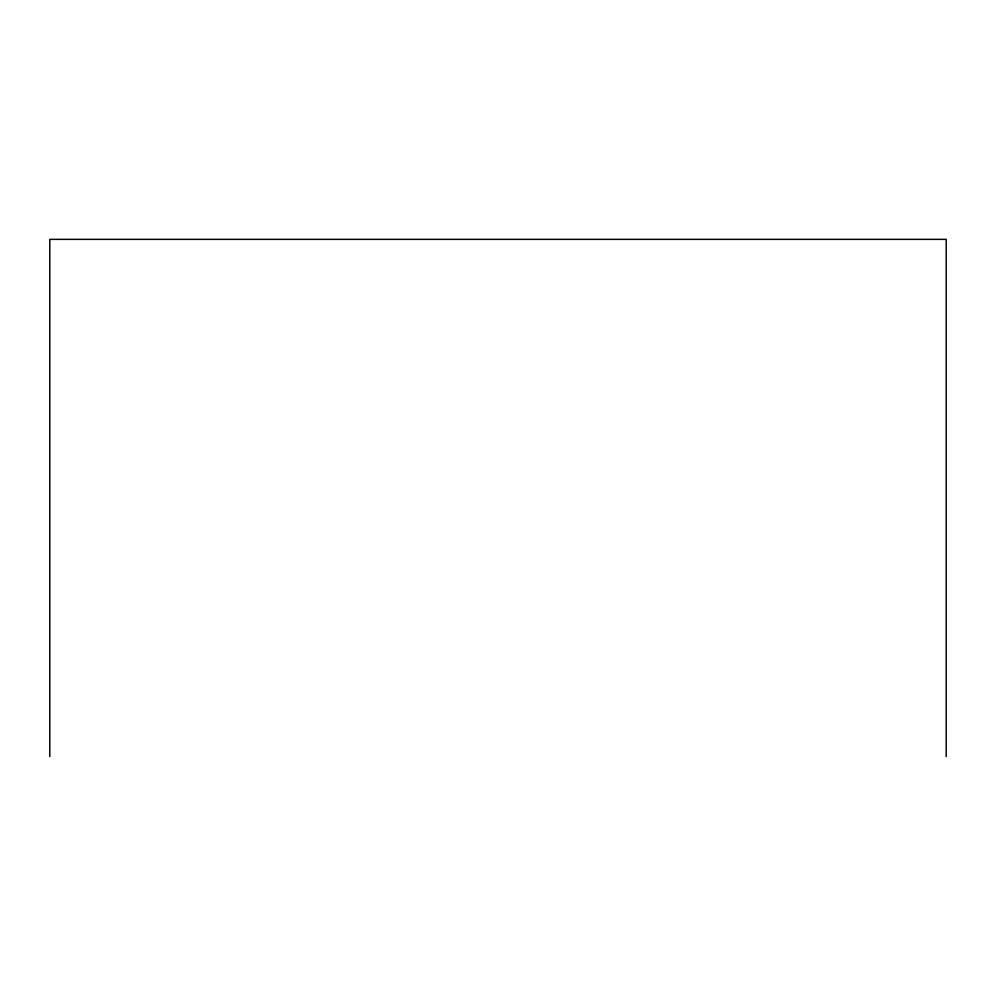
<?xml version="1.0" encoding="UTF-8"?>
<svg xmlns="http://www.w3.org/2000/svg" width="996" height="996" viewBox="0 0 996 996"><rect width="100%" height="100%" fill="white"/><g stroke="black" fill="none" stroke-linecap="round" stroke-linejoin="round"><path stroke-width="1.49" d="M946.2 756.636L946.2 239.364L49.8 239.364L49.8 756.636"/></g></svg>
